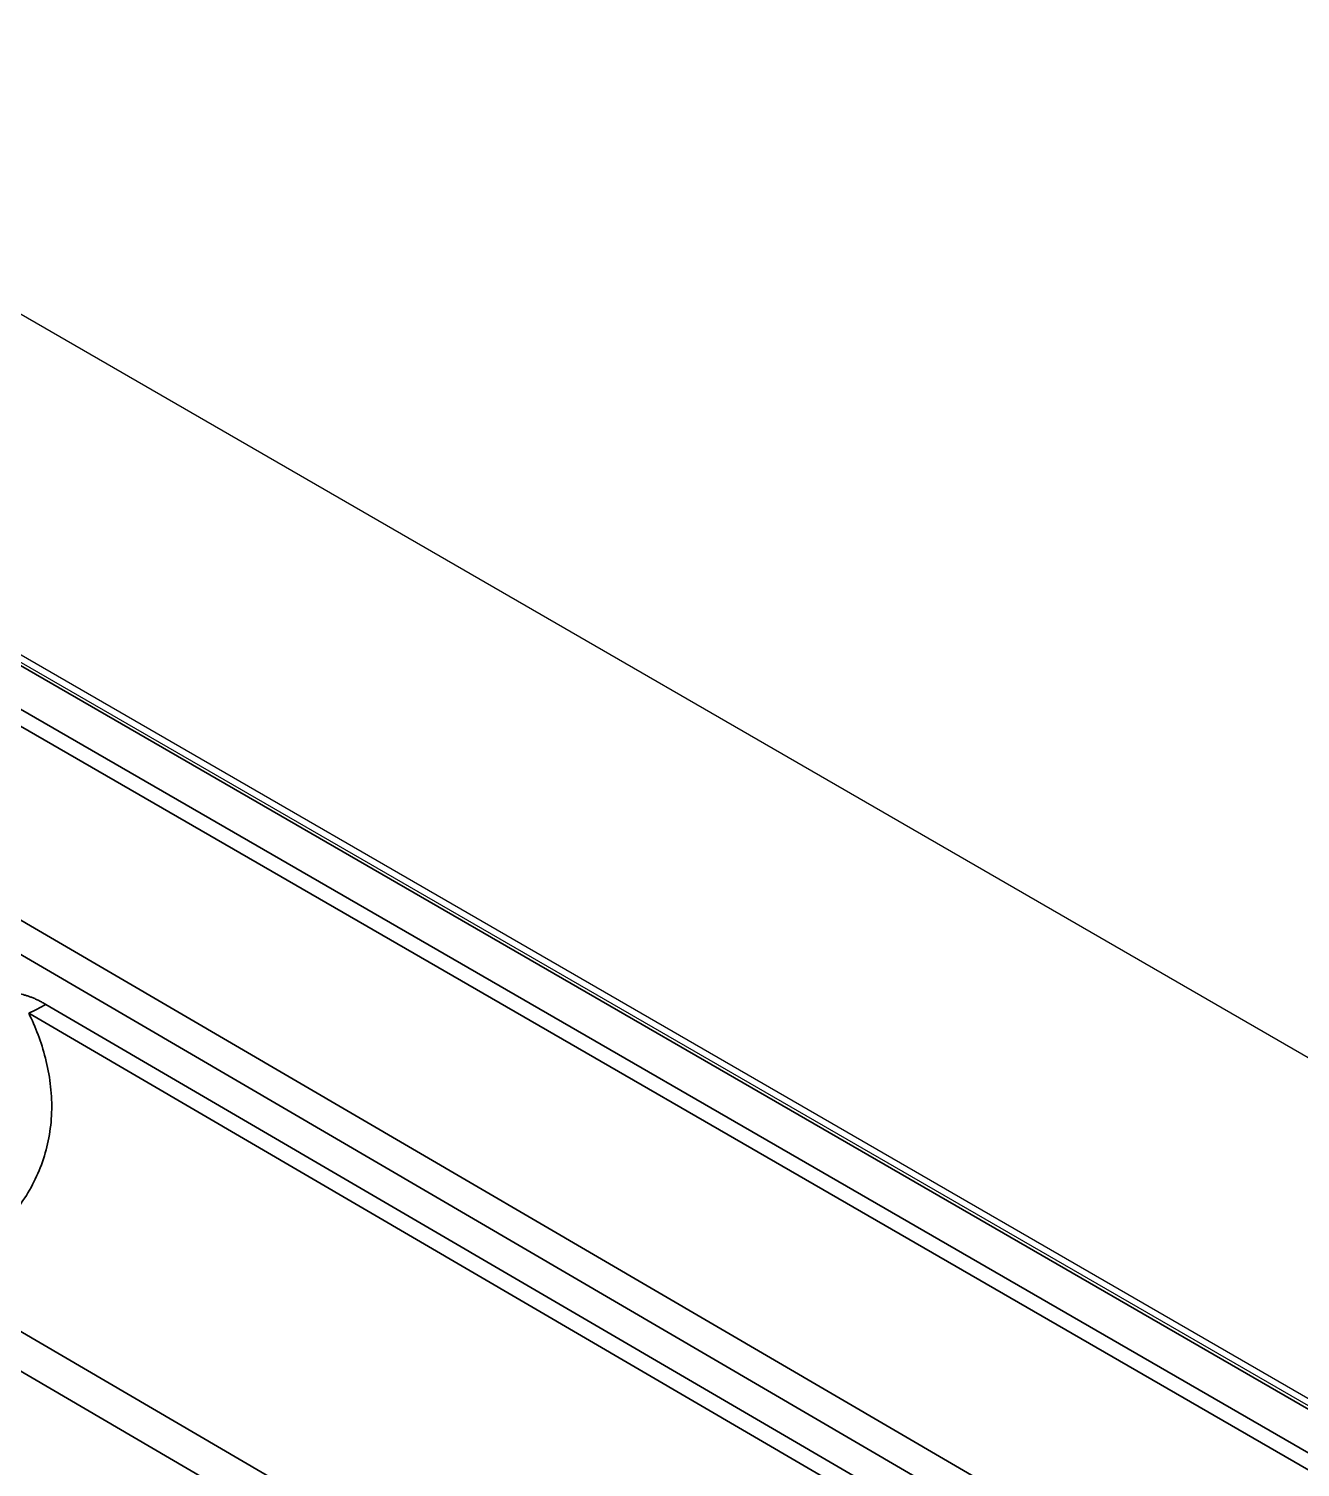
# Model space of a CAD drawing. Header units: millimetres. Extents: x 101 to 3000, y 150 to 4305.
# Drawn here: x 1703.4 to 1748.4, y 1373.2 to 1424.1 of the extents above; entities that cross this region are included whole.
import ezdxf

# ---------------------------------------------------------------- set-up
doc = ezdxf.new("R2010")
doc.units = ezdxf.units.MM
doc.header["$LTSCALE"] = 15
doc.layers.add('_Sichtbarkanten', color=7, linetype='Continuous', lineweight=25)
doc.layers.add('Sichtbar schmal (ISO)', color=7, linetype='Continuous', lineweight=35)

msp = doc.modelspace()

# ---------------------------------------------------------------- linework, layer by layer
at = {"layer": '_Sichtbarkanten'}
for p, q in [((1636.03, 1452.698), (2166.36, 1146.511)), ((1679.518, 1415.26), (2101.671, 1171.53)), ((1680.206, 1415.129), (2101.288, 1172.017))]:
    msp.add_line(p, q, dxfattribs=at)
at = {"layer": 'Sichtbar schmal (ISO)'}
for p, q in [((2101.484, 1171.511), (1679.331, 1415.241)), ((2099.874, 1170.292), (1677.74, 1414.011)), ((1678.005, 1414.465), (2100.139, 1170.746)), ((1836.924, 1314.427), (1677.74, 1407.311)), ((1836.391, 1313.521), (1677.207, 1406.405)), ((1818.328, 1322.825), (1703.964, 1389.544)), ((1817.723, 1322.516), (1703.359, 1389.235)), ((1798.416, 1322.335), (1700.408, 1379.512)), ((1797.205, 1321.636), (1699.197, 1378.813))]:
    msp.add_line(p, q, dxfattribs=at)
msp.add_ellipse((1703.992, 1395.652), major_axis=(3.779, 6.478), ratio=0.574305, start_param=3.815214, end_param=3.929583, dxfattribs=at)
for points, knots in [([(1703.964, 1389.544), (1703.922, 1389.569), (1703.838, 1389.616), (1703.717, 1389.679), (1703.599, 1389.735), (1703.485, 1389.784), (1703.373, 1389.826), (1703.265, 1389.862), (1703.159, 1389.891), (1703.056, 1389.913), (1702.955, 1389.929), (1702.858, 1389.937), (1702.768, 1389.938), (1702.686, 1389.933), (1702.609, 1389.923), (1702.529, 1389.905), (1702.447, 1389.879), (1702.364, 1389.843), (1702.285, 1389.799), (1702.211, 1389.746), (1702.164, 1389.705), (1702.141, 1389.684)], [0.0000001, 0.0000001, 0.0000001, 0.0000001, 0.0526316, 0.1052632, 0.1578947, 0.2105263, 0.2631579, 0.3157895, 0.3684211, 0.4210526, 0.4736842, 0.5263158, 0.5789474, 0.6315789, 0.6842105, 0.7368421, 0.7894737, 0.8421053, 0.8947368, 0.9473684, 1, 1, 1, 1]), ([(1702.546, 1381.83), (1702.743, 1382.044), (1702.926, 1382.27), (1703.093, 1382.508), (1703.26, 1382.747), (1703.411, 1382.998), (1703.542, 1383.259), (1703.674, 1383.521), (1703.787, 1383.793), (1703.879, 1384.073), (1703.971, 1384.353), (1704.041, 1384.64), (1704.09, 1384.933), (1704.139, 1385.227), (1704.166, 1385.526), (1704.171, 1385.829), (1704.176, 1386.132), (1704.159, 1386.438), (1704.121, 1386.741), (1704.084, 1387.044), (1704.025, 1387.344), (1703.951, 1387.634), (1703.877, 1387.924), (1703.787, 1388.204), (1703.687, 1388.471), (1703.587, 1388.738), (1703.476, 1388.992), (1703.359, 1389.235)], [0, 0, 0, 0, 0.1111111, 0.1111111, 0.1111111, 0.2222222, 0.2222222, 0.2222222, 0.3333333, 0.3333333, 0.3333333, 0.4444444, 0.4444444, 0.4444444, 0.5555556, 0.5555556, 0.5555556, 0.6666667, 0.6666667, 0.6666667, 0.7777778, 0.7777778, 0.7777778, 0.8888889, 0.8888889, 0.8888889, 0.9999998, 0.9999998, 0.9999998, 0.9999998])]:
    msp.add_open_spline(points, degree=3, knots=knots, dxfattribs=at)

doc.saveas('drawing.dxf')
